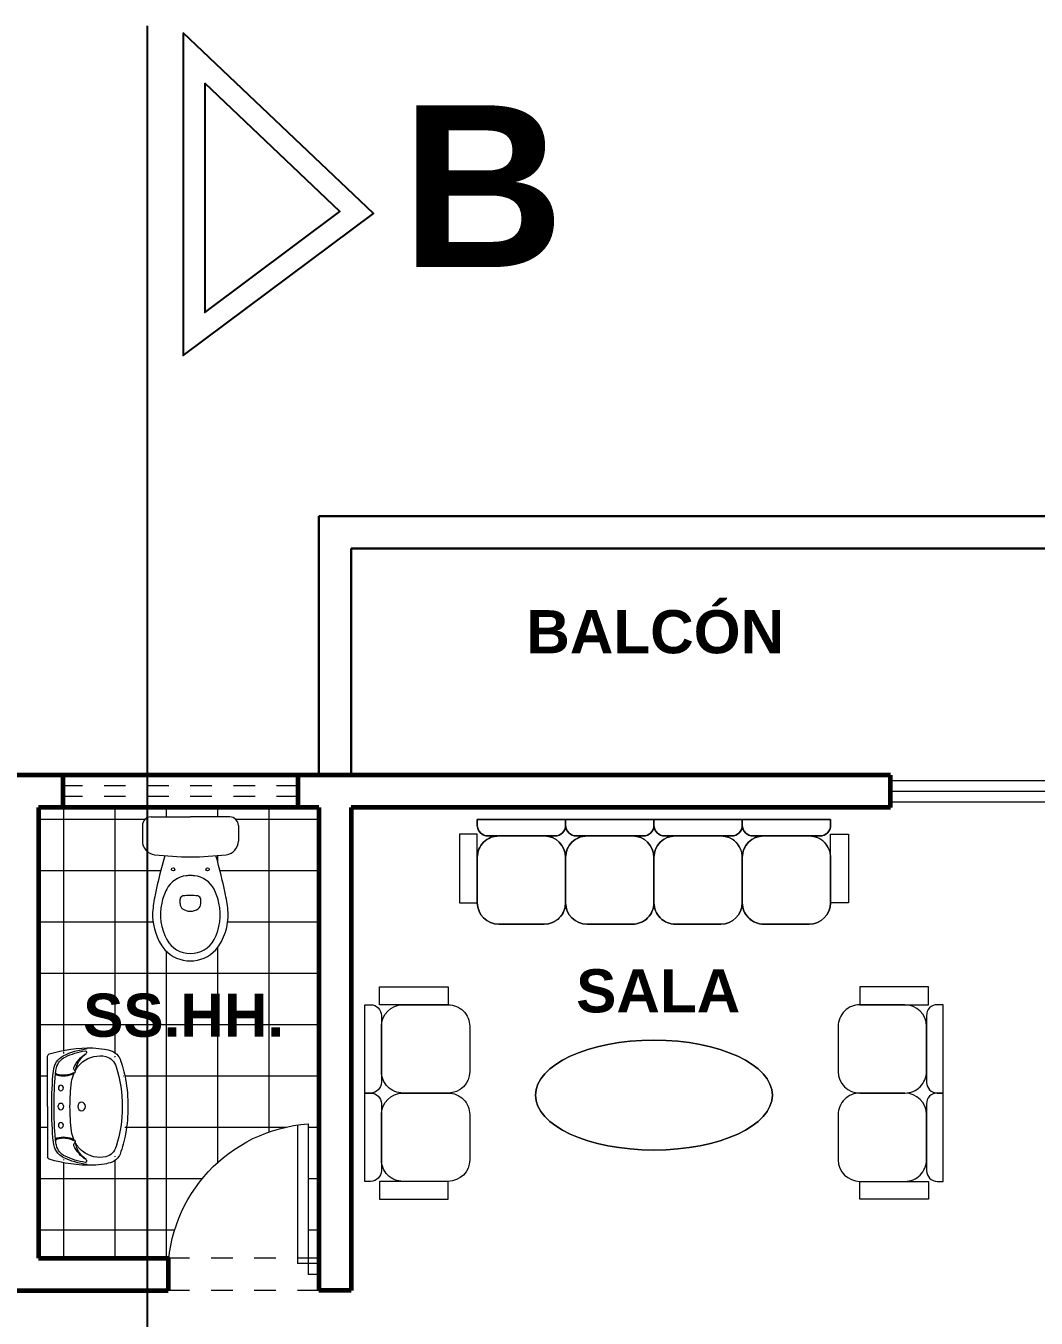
# Model space of a CAD drawing. Header units: millimetres. Extents: x 287 to 445, y 520 to 576.
# Drawn here: x 402.77 to 407.45, y 569.81 to 575.8 of the extents above; entities that cross this region are included whole.
import ezdxf

# ---------------------------------------------------------------- set-up
doc = ezdxf.new("R2010")
doc.units = ezdxf.units.MM
doc.header["$LTSCALE"] = 0.015
doc.linetypes.add('DASHED2', pattern=[9.524999999999999, 6.35, -3.175])
doc.layers.add('01 Corte', color=10, linetype='Continuous')
for name, color, linetype, lineweight in [('Muebles', 11, 'Continuous', 20), ('Muros', 41, 'Continuous', 60), ('Muros Bajos', 20, 'Continuous', 30), ('Proyecciones', 46, 'Continuous', 0), ('Puertas', 31, 'Continuous', 20), ('Texto', 133, 'Continuous', 20), ('Texturas', 38, 'Continuous', 0), ('Ventanas', 130, 'Continuous', 20)]:
    doc.layers.add(name, color=color, linetype=linetype, lineweight=lineweight)

# ---------------------------------------------------------------- blocks, each defined once
blk = doc.blocks.new('Inodoro01')
at = {"layer": 'Muebles'}
for p, q in [((431.0296766100616, 548.5726354579355), (430.958083603166, 548.5726354579355)), ((431.0696766100616, 548.5326354579355), (431.0696766100616, 548.3501354579355)), ((430.6680504809012, 548.3981354579355), (430.6881335075911, 548.3981354579355)), ((431.0696766100616, 548.1676354579355), (431.0696766100616, 548.3501354579355)), ((430.6680504809012, 548.3021354579355), (430.6881335075911, 548.3021354579355)), ((431.0296766100616, 548.1276354579355), (430.958083603166, 548.1276354579355))]:
    blk.add_line(p, q, dxfattribs=at)
for centre in [(430.8266777931099, 548.4301354579355), (430.8266777931099, 548.2701354579356)]:
    blk.add_circle(centre, 0.0075, dxfattribs=at)
for centre, radius, start, end in [((430.958083603166, 548.5086354579355), 0.064, 90, 173.2069464369536), ((431.0296766100616, 548.5326354579355), 0.04000000000000001, 0, 90), ((430.6163243254605, 548.2653454353041), 0.26, 87.69716853446529, 128.7131347632573), ((430.5809550658721, 547.9268873022053), 0.6000000000000001, 77.70933410771961, 85.62059644992213), ((430.2070778283542, 546.0639728551066), 2.5, 74.15387780969307, 78.42561384720001), ((432.2886766100617, 548.3501354579355), 1.404, 173.2069464369536, 180), ((430.5616777931098, 548.3501354579355), 0.16, 132.436229114111, 180), ((430.5616777931098, 548.3501354579355), 0.1255732340509734, 119.1161462660776, 180), ((430.6167592467409, 548.2388284945221), 0.2496895659808375, 77.61660931854317, 117.7302933495098), ((430.6199528246168, 548.2378322299313), 0.25, 62.59732257557366, 78.38048295590923), ((430.681800817352, 548.3571354579356), 0.1156183255887206, 6.241913079062923, 62.59732257557366), ((430.6680504809012, 548.3681354579355), 0.03, 90, 143.1301023541534), ((430.6881335075911, 548.3831354579355), 0.015, 6.649162765073459, 90), ((430.5616777931098, 548.3501354579355), 0.16, 180, 227.563770885889), ((430.5616777931098, 548.3501354579355), 0.1255732340509734, 180, 240.8838537339224), ((430.6920504809011, 548.3501354579355), 0.06, 143.1301023541534, 180), ((430.6920504809011, 548.3501354579355), 0.06, 180, 216.8698976458466), ((430.4050504809011, 548.3501354579355), 0.3, 0, 6.649162765073459), ((430.4050504809011, 548.3501354579355), 0.3, 353.3508372349265, 0), ((430.681800817352, 548.3431354579355), 0.1156183255887206, 297.4026774244264, 353.758086920937), ((430.617800817352, 548.3501354579355), 0.18, 0, 6.241913532714221), ((430.617800817352, 548.3501354579355), 0.18, 353.7580864672858, 0), ((432.2886766100617, 548.3501354579355), 1.404, 180, 186.7930535630465), ((430.6680504809012, 548.3321354579355), 0.03, 216.8698976458466, 270), ((430.6881335075911, 548.3171354579355), 0.015, 270, 353.3508372349265), ((430.6163243254605, 548.4349254805669), 0.26, 231.2868652367427, 272.3028314655347), ((430.6167592467409, 548.4614424213489), 0.2496895659807908, 242.2697066504902, 282.3833906814568), ((430.6199528246168, 548.4624386859398), 0.25, 281.6195170440907, 297.4026774244264), ((430.2070778283542, 550.6362980607644), 2.5, 281.5743861527999, 285.846122190307), ((430.5809550658721, 548.7733836136657), 0.6000000000000001, 274.3794035500779, 282.2906658922804), ((430.958083603166, 548.1916354579355), 0.064, 186.7930535630465, 270), ((431.0296766100616, 548.1676354579355), 0.04000000000000001, 270, 0)]:
    blk.add_arc(centre, radius, start, end, dxfattribs=at)
blk = doc.blocks.new('lavado01')
at = {"layer": 'Muebles'}
for q in [(431.0721796088194, 547.9867013079106), (431.0721796088194, 547.5185442957722)]:
    blk.add_line((431.0721796088194, 547.7526228018414), q, dxfattribs=at)
for centre, major_axis, ratio, start_param, end_param in [((431.1619965297225, 547.7736568821324), (-1.935329009179111e-12, -0.5186689200007089), 0.8888888888878007, 4.317781313803994, 4.509375950557566), ((430.7977640055446, 547.9372032268357), (-1.028326766074369e-14, -0.0778003380000194), 0.8888888888892554, 3.509542294452451, 4.23344232903116), ((430.8157944115444, 547.9130241334352), (1.18393100856527e-14, -0.07347809700000052), 0.8888888888885602, 3.344375952162535, 4.377765919623165), ((430.827581756904, 547.8298462547367), (-1.362638309335558e-12, -0.190178604000031), 0.888888888892082, 3.251716662243415, 3.471058787998489), ((430.8304959135626, 547.8325842603414), (2.052879194238309e-13, -0.1556006759999991), 0.8888888888890596, 2.530502258365054, 3.344375952161415), ((430.8970047470857, 547.3344373956461), (3.455338499549812e-12, -0.6915585599999636), 0.8888888888829717, 3.197278921316174, 3.285243690835791), ((430.8705240863667, 547.1605195620191), (4.795077470011524e-14, -0.8644481999999937), 0.8888888888891544, 2.885318773339692, 3.151656667372425), ((430.846229942264, 547.5918786860257), (1.421180566268439e-12, -0.4322241000000365), 0.8888888888900254, 2.72947690645343, 3.031052888254487), ((430.8970086097986, 548.0044933911721), (3.804071305255539e-13, -0.006915585600029524), 0.8888888888758397, 3.004018439248546, 5.78092342506848), ((430.8262921208195, 547.8598143786414), (5.846203089545766e-13, -0.1581940206000576), 0.8888888888890486, 2.058890743129567, 2.638863193309076), ((430.8305135715962, 547.8883360834214), (-3.722805275412989e-13, -0.1312631761630659), 0.8888888888891409, 1.774316149816704, 2.565809169028688), ((430.8462382254031, 547.5919459927336), (1.437467392291426e-12, -0.4233980838780412), 0.888888888890223, 2.745531479012104, 3.004018439312699), ((430.964751351662, 547.9107902208752), (3.248495902826616e-13, -0.07780033800003155), 0.8888888888894365, 1.848554736548274, 2.745531479010308), ((430.969490105286, 547.9090879260414), (2.728516334199909e-13, -0.08602989385147818), 0.8888888888886088, 1.671495174377502, 2.729476895430841), ((431.0629588280194, 547.9867013079106), (9.917034482504211e-15, -0.01037337840001099), 0.8888888888858698, 1.570796326794047, 2.885318773336333), ((431.2258592888195, 547.7526227996026), (-1.416234479038434e-13, -0.5618913299999929), 0.8888888888889477, 4.377765919623616, 4.712388976400477), ((430.8393134520932, 547.8467443174075), (-4.373805433497835e-13, -0.1383117119999463), 0.8888888888889885, 2.125159618798094, 2.530502258369584), ((430.9540046326697, 547.9148667017575), (-5.159365349541777e-14, -0.01037337839998662), 0.8888888888897061, 3.79694540961921, 5.851260701497514), ((430.9437022104271, 547.9299446889612), (-1.224987545769563e-13, -0.008644482000026876), 0.888888888885525, 0.655352756044663, 2.058890743143319), ((430.9512195114046, 547.908169000888), (8.971499581753551e-14, -0.001343657425931402), 0.8888888888921188, 2.680944493174479, 4.925094616360536), ((430.9984133624196, 548.0231950884414), (-3.095417923119005e-14, -0.1253449889999899), 0.8888888888896691, -0.4321349241305303, 0.2658211148878593), ((431.0266250050249, 547.9125574454383), (8.110770263355521e-14, -0.01037337840000459), 0.888888888887964, 0.1149926608957959, 1.263752163701215), ((431.0262699752673, 547.9080911807193), (-3.829690803326008e-14, -0.0103733784000083), 0.8888888888877501, 0.2658211148949468, 1.699459293393767), ((430.8982460667746, 547.8894573165696), (-4.74065163013388e-12, -0.1556006759971109), 0.8888888889048638, 1.699459293419797, 1.848554736584572), ((429.5930126888195, 547.7526228018414), (8.396471544190315e-13, -1.64245158000607), 0.8888888888856032, 1.570796326794442, 1.671495174379537), ((431.2758051848195, 547.7526228018414), (-1.497238445115168e-12, -0.6483361500026594), 0.8888888888852702, 4.517415736319092, 4.712388980386742), ((430.9984133624196, 548.0231950884414), (1.946532742752334e-14, -0.1296672300000025), 0.8888888888883998, -0.4321349241312158, 0.2658211148878271), ((430.8393134520932, 547.8467443174075), (1.403543233122165e-12, -0.1383117120007527), 0.8888888888840314, 1.718468208439876, 2.006824549150438), ((430.2768872648196, 547.7526228018414), (-9.401398165210449e-13, -0.7780033799998043), 0.8888888888890816, 1.57079632679597, 1.718468208450755), ((429.5930126888195, 547.7526228018414), (-5.103882683836189e-12, -1.630349305186985), 0.8888888888959999, 1.570796326797679, 1.664022970657305), ((431.2758051848195, 547.7526228018414), (1.488248404014411e-12, -0.6483361500026514), 0.8888888888852811, 4.71238898038265, 4.907362224450302), ((431.2258592888195, 547.7526228040801), (1.409591138319331e-13, -0.5618913299999916), 0.8888888888889499, -1.570796322810682, -1.236173266033822), ((430.2768872648196, 547.7526228018414), (9.37359948234696e-13, -0.7780033799998167), 0.8888888888890671, 1.423124445139043, 1.570796326793825), ((429.5930126888195, 547.7526228018414), (5.111104351521646e-12, -1.630349305186981), 0.8888888888960023, 1.477569682932483, 1.570796326792109), ((429.5930126888195, 547.7526228018414), (-8.191082859368508e-13, -1.642451580006065), 0.8888888888856061, 1.470097479210245, 1.57079632679534), ((431.1619965297225, 547.7315887215505), (1.938243138648814e-12, -0.5186689200007097), 0.8888888888877993, -1.367783296967779, -1.176188660214207), ((430.9984133624196, 547.4820505152413), (-1.957970319044795e-14, -0.1296672300000024), 0.8888888888884007, 2.875771538701967, 3.573727577721009), ((430.8393134520932, 547.6585012862753), (-1.404702026590968e-12, -0.1383117120007531), 0.8888888888840291, 1.134768104439363, 1.423124445149925), ((430.9984133624196, 547.4820505152413), (-1.431387512894636e-14, -0.1253449889999912), 0.8888888888892599, 2.875771538702216, 3.573727577720937), ((430.8157944115444, 547.5922214702476), (-1.185730643454001e-14, -0.07347809700000053), 0.8888888888885602, -1.236173266033373, -0.2027832985727425), ((430.8305135715962, 547.6169095202614), (3.724011336097339e-13, -0.1312631761630659), 0.8888888888891409, 0.5757834845611036, 1.367276503773088), ((430.8262921208195, 547.6454312250414), (-5.855584996992442e-13, -0.1581940206000577), 0.8888888888890485, 0.5027294602807233, 1.082701910460231), ((430.8393134520932, 547.6585012862753), (4.372554268951934e-13, -0.1383117119999463), 0.8888888888889889, 0.6110903952202098, 1.0164330347917), ((430.9540046326697, 547.5903789019253), (5.15878891163021e-14, -0.01037337839998662), 0.8888888888897059, 3.573517259271865, 5.62783255115017), ((430.9437022104271, 547.5753009147217), (1.224966373585317e-13, -0.008644482000026875), 0.8888888888855254, 1.082701910446473, 2.486239897545129), ((430.9512195114046, 547.5970766027947), (-4.059962258410462e-14, -0.001343657425942254), 0.8888888888829487, 4.499683344378095, 6.743833467554889), ((430.964751351662, 547.5944553828076), (-1.137790376675197e-13, -0.07780033800001293), 0.8888888888895042, 0.396061174576501, 1.293037917039039), ((430.969490105286, 547.5961576776414), (-2.729605681375393e-13, -0.08602989385147818), 0.8888888888886088, 0.4121157581589534, 1.470097479212292), ((431.0266250050249, 547.5926881582445), (-8.111024329441022e-14, -0.01037337840000459), 0.888888888887964, 1.877840489888579, 3.026599992693996), ((431.0262699752673, 547.5971544229635), (1.097161111019783e-13, -0.01037337840001306), 0.8888888888871486, 1.442133360189966, 2.875771538687042), ((430.8982460667746, 547.6157882871132), (4.738913873356392e-12, -0.1556006759971121), 0.8888888889048573, 1.293037917005233, 1.442133360170007), ((430.7977640055446, 547.5680423768472), (2.848024579374217e-14, -0.07780033800000621), 0.8888888888893771, -1.091849675441692, -0.3679496408629335), ((430.827581756904, 547.6753993489461), (1.362902571803222e-12, -0.190178604000031), 0.8888888888920827, -0.3294661344086975, -0.1101240086536237), ((430.8304959135626, 547.6726613433414), (-2.05157692865877e-13, -0.1556006759999849), 0.8888888888891043, -0.2027832985716325, 0.6110903952247666), ((430.8705240863667, 548.3447260416638), (1.739982001742295e-13, -0.8644481999999943), 0.8888888888886812, -0.01006401378292754, 0.2562738802498741), ((430.846229942264, 547.9133669176572), (-1.422023745348486e-12, -0.4322241000000366), 0.8888888888900255, 0.1105397653353075, 0.4121157471363648), ((430.8970086097986, 547.5007522125107), (-1.18085288576413e-13, -0.006915585600006255), 0.8888888888811589, 3.643854535656787, 6.420759521477795), ((430.8462382254031, 547.9132996109493), (-2.098509567557599e-12, -0.4233980838780557), 0.8888888888909874, 0.1375742142787253, 0.3960611745790701), ((431.0629588280194, 547.5185442957722), (-9.913972636562706e-15, -0.01037337840001099), 0.8888888888858701, 0.2562738802534585, 1.570796326795746), ((430.8970047470857, 548.1708082080368), (-1.049915392933685e-12, -0.691558559999984), 0.8888888888876251, -0.1436510372491504, -0.0556862677300014)]:
    blk.add_ellipse(centre, major_axis=major_axis, ratio=ratio, start_param=start_param, end_param=end_param, dxfattribs=at)
for centre, major_axis, ratio in [((431.0107077368195, 547.8390676218414), (4.694958274969154e-13, -0.01296672300000523), 0.8888888888864535), ((430.9146579368196, 547.7526228018414), (4.21166265790572e-14, -0.01988230860000328), 0.8888888888866652), ((431.0107077368195, 547.7526228018414), (-3.047682819723468e-13, -0.01512784349999663), 0.8888888888888888), ((431.0107077368195, 547.6661779818414), (4.694958274969154e-13, -0.01296672300000523), 0.8888888888864535)]:
    blk.add_ellipse(centre, major_axis=major_axis, ratio=ratio, dxfattribs=at)
blk = doc.blocks.new('sala')
at = {"layer": 'Muebles'}
for p, q in [((416.5438098545616, 543.2068339099559), (416.5438098545616, 543.2899217929343)), ((416.5438098545616, 543.2899217929343), (416.8621081307446, 543.2899217929343)), ((416.8621081307446, 543.2899217929343), (416.8621081307446, 543.2068339099559)), ((416.4759284626094, 543.2068339099588), (416.4759284626094, 542.7973130304459)), ((416.5025872512182, 543.2068339099588), (416.4759284626094, 543.2068339099588)), ((416.8621081307446, 543.2068339099559), (416.5438098545616, 543.2068339099559)), ((416.8621081307311, 543.206833909959), (416.6525872512181, 543.206833909959)), ((416.5525872512181, 542.847313030446), (416.5525872512181, 543.1568339099589)), ((416.5525872512181, 543.1068339099589), (416.5525872512181, 542.8973130304458)), ((416.9621081307311, 542.8973130304461), (416.9621081307313, 543.1068339099589)), ((416.4759284626099, 542.7973130304457), (416.4759284626099, 542.3877921509328)), ((416.5025872512186, 542.7973130304457), (416.4759284626099, 542.7973130304457)), ((416.4759284626094, 542.7973130304459), (416.5025872512182, 542.797313030446)), ((416.8621081307316, 542.7973130304458), (416.6525872512185, 542.7973130304458)), ((416.6525872512183, 542.7973130304458), (416.8621081307311, 542.797313030446)), ((416.5525872512186, 542.4377921509329), (416.5525872512186, 542.7473130304458)), ((416.5525872512186, 542.6973130304458), (416.5525872512186, 542.4877921509327)), ((416.9621081307315, 542.4877921509329), (416.9621081307317, 542.6973130304458)), ((416.4759284626099, 542.3877921509328), (416.5025872512186, 542.3877921509329)), ((416.8621081307446, 542.3877921509295), (416.5438098545616, 542.3877921509295)), ((416.5438098545616, 542.3877921509295), (416.5438098545616, 542.3047042679511)), ((416.6525872512187, 542.3877921509327), (416.8621081307316, 542.3877921509329)), ((416.8621081307446, 542.3047042679511), (416.8621081307446, 542.3877921509295)), ((416.5438098545616, 542.3047042679511), (416.8621081307446, 542.3047042679511)), ((417.0972422420924, 542.0142976621065), (417.3067631216055, 542.0142976621066)), ((417.5067631216058, 542.014297662106), (417.7162840011184, 542.0142976621061)), ((417.9162840011192, 542.0142976621058), (418.1258048806318, 542.014297662106)), ((418.3258048806321, 542.0142976621053), (418.5353257601452, 542.0142976621054)), ((416.9141543591141, 541.5959993859232), (416.9141543591141, 541.9142976621063)), ((416.9141543591141, 541.9142976621063), (416.9972422420925, 541.9142976621063)), ((416.9972422420923, 541.7047767825936), (416.9972422420925, 541.9142976621065)), ((416.9972422420925, 541.9142976621063), (416.9972422420925, 541.5959993859232)), ((417.4067631216054, 541.7047767825931), (417.4067631216056, 541.914297662106)), ((417.4067631216054, 541.9142976621066), (417.4067631216054, 541.7047767825935)), ((417.8162840011188, 541.704776782593), (417.816284001119, 541.9142976621058)), ((417.8162840011186, 541.914297662106), (417.8162840011186, 541.704776782593)), ((418.2258048806319, 541.7047767825924), (418.2258048806322, 541.9142976621054)), ((418.2258048806319, 541.9142976621059), (418.2258048806319, 541.7047767825928)), ((418.6353257601451, 541.9142976621054), (418.6353257601451, 541.7047767825923)), ((418.6353257601446, 541.9142976621063), (418.6353257601446, 541.5959993859232)), ((418.718413643123, 541.9142976621063), (418.6353257601446, 541.9142976621063)), ((418.718413643123, 541.5959993859232), (418.718413643123, 541.9142976621063)), ((416.9972422420925, 541.5959993859232), (416.9141543591141, 541.5959993859232)), ((416.9972422420925, 541.5281179939847), (416.9972422420925, 541.5547767825935)), ((417.0472422420925, 541.6047767825936), (417.3567631216052, 541.6047767825936)), ((417.3067631216055, 541.6047767825936), (417.0972422420924, 541.6047767825936)), ((417.4067631216054, 541.5281179939841), (417.4067631216056, 541.5547767825931)), ((417.4067631216054, 541.5547767825936), (417.4067631216054, 541.5281179939847)), ((417.4567631216056, 541.604776782593), (417.7662840011186, 541.604776782593)), ((417.7162840011184, 541.604776782593), (417.5067631216053, 541.604776782593)), ((417.8162840011188, 541.528117993984), (417.816284001119, 541.5547767825929)), ((417.8162840011183, 541.5547767825931), (417.8162840011183, 541.5281179939841)), ((417.866284001119, 541.6047767825929), (418.175804880632, 541.6047767825929)), ((418.1258048806318, 541.6047767825929), (417.9162840011187, 541.6047767825929)), ((418.2258048806322, 541.5281179939834), (418.2258048806322, 541.5547767825924)), ((418.2258048806317, 541.554776782593), (418.2258048806317, 541.528117993984)), ((418.2758048806321, 541.6047767825924), (418.5853257601449, 541.6047767825924)), ((418.5353257601452, 541.6047767825924), (418.3258048806321, 541.6047767825924)), ((418.6353257601446, 541.5959993859232), (418.718413643123, 541.5959993859232)), ((418.6353257601451, 541.5547767825924), (418.6353257601451, 541.5281179939834)), ((417.4067631216054, 541.5281179939847), (416.9972422420925, 541.5281179939847)), ((417.8162840011183, 541.5281179939841), (417.4067631216054, 541.5281179939841)), ((418.2258048806317, 541.528117993984), (417.8162840011188, 541.528117993984)), ((418.6353257601451, 541.5281179939834), (418.2258048806322, 541.5281179939834))]:
    blk.add_line(p, q, dxfattribs=at)
for centre, radius, start, end in [((416.5025872512182, 543.1568339099589), 0.04999999999995453, 0, 90), ((416.6525872512181, 543.106833909959), 0.09999999999990905, 90.00000000003257, 180.0000000000651), ((416.8621081307312, 543.1068339099588), 0.1000000000000796, 6.513775987632098e-11, 90.00000000003257), ((416.6525872512182, 542.897313030446), 0.1000000000000796, 180.0000000000651, 270.0000000000326), ((416.8621081307311, 542.897313030446), 0.09999999999990905, 270.0000000000326, 6.513775987639504e-11), ((416.5025872512182, 542.847313030446), 0.04999999999995453, 270, 0), ((416.5025872512186, 542.7473130304458), 0.04999999999995453, 0, 90), ((416.6525872512186, 542.6973130304459), 0.09999999999990905, 90.00000000003257, 180.0000000000651), ((416.8621081307317, 542.6973130304457), 0.1000000000000796, 6.513775987632098e-11, 90.00000000003257), ((416.6525872512187, 542.4877921509328), 0.1000000000000796, 180.0000000000651, 270.0000000000326), ((416.8621081307315, 542.4877921509328), 0.09999999999990905, 270.0000000000326, 6.513775987639504e-11), ((416.5025872512186, 542.4377921509329), 0.04999999999995453, 270, 0), ((417.0972422420925, 541.9142976621065), 0.0999999999999659, 90.00000000003257, 180), ((417.3067631216055, 541.9142976621067), 0.09999999999990905, 359.9999999999349, 89.99999999996743), ((417.5067631216057, 541.9142976621059), 0.1000000000000227, 89.99999999993486, 179.9999999999349), ((417.7162840011185, 541.914297662106), 0.1000000000000227, 0, 90.00000000003257), ((417.9162840011191, 541.9142976621058), 0.1000000000000796, 89.99999999996743, 180), ((418.1258048806318, 541.9142976621058), 0.1000000000001364, 6.513775987632098e-11, 90.00000000003257), ((418.3258048806321, 541.9142976621054), 0.09999999999990905, 90, 180), ((418.5353257601451, 541.9142976621054), 0.1000000000000227, 0, 89.99999999996743), ((417.0972422420924, 541.7047767825936), 0.1000000000000227, 180, 270.0000000000326), ((417.3067631216055, 541.7047767825935), 0.09999999999990905, 270, 0), ((417.5067631216054, 541.704776782593), 0.09999999999990905, 179.9999999999349, 269.9999999999674), ((417.7162840011185, 541.7047767825931), 0.1000000000000227, 269.9999999999349, 359.9999999999349), ((417.9162840011188, 541.704776782593), 0.1000000000000227, 180, 269.9999999999674), ((418.1258048806319, 541.704776782593), 0.1000000000000227, 269.9999999999349, 359.9999999999349), ((418.325804880632, 541.7047767825925), 0.1000000000001364, 180.0000000000651, 270.0000000000326), ((418.5353257601452, 541.7047767825923), 0.09999999999990905, 270, 0), ((417.0472422420925, 541.5547767825935), 0.05000000000001137, 90.00000000006513, 180), ((417.3567631216054, 541.5547767825935), 0.05000000000006821, 1.302755197525679e-10, 90.00000000013027), ((417.4567631216056, 541.5547767825931), 0.04999999999995453, 90, 180), ((417.7662840011185, 541.5547767825932), 0.04999999999984084, 359.9999999998697, 89.99999999986973), ((417.866284001119, 541.5547767825929), 0.05000000000001137, 90.00000000006513, 180), ((418.1758048806319, 541.5547767825931), 0.04999999999984084, 359.9999999998697, 89.99999999986973), ((418.2758048806321, 541.5547767825924), 0.04999999999995453, 90, 180), ((418.585325760145, 541.5547767825923), 0.05000000000006821, 1.302755197525679e-10, 90.00000000013027)]:
    blk.add_arc(centre, radius, start, end, dxfattribs=at)
blk.add_ellipse((417.816284001119, 542.8070002649941), major_axis=(-0.5490850127139595, 3.362064976790777e-17), ratio=0.4642858440897834, dxfattribs=at)
blk = doc.blocks.new('P02')
at = {"layer": 'Proyecciones', "linetype": 'DASHED2'}
for p, q in [((454.1652122476174, 543.0905757382639), (454.8652122476174, 543.0905757382639)), ((454.1652122476174, 542.9405757382638), (454.8652122476174, 542.9405757382638))]:
    blk.add_line(p, q, dxfattribs=at)
at = {"layer": 'Puertas'}
for p, q in [((454.2152122476174, 543.7137877404523), (454.2152122476174, 543.0155757382638)), ((454.2652122476174, 543.7083960612914), (454.2652122476175, 543.0655757382638)), ((454.1652122476174, 543.0655757382638), (454.2652122476175, 543.0655757382638)), ((454.1652122476174, 543.0155757382638), (454.2152122476174, 543.0155757382638))]:
    blk.add_line(p, q, dxfattribs=at)
blk.add_arc((454.1652122476174, 543.0155757382638), 0.7, 0, 85.9039562418516, dxfattribs=at)

msp = doc.modelspace()

# ---------------------------------------------------------------- hatches: boundary and pattern name
at = {"layer": 'Texturas'}
h = msp.add_hatch(dxfattribs=at)
h.set_pattern_fill('NET,_O', color=256, scale=0.075)
h.set_pattern_definition([(0, (-4.963200095863556, 37.29302875151939), (0, 0.238125), []), (90, (-4.963200095863556, 37.29302875151939), (-0.238125, 1.458046940019768e-17), [])])
h.paths.add_polyline_path([(404.1279768434875, 572.1759847370824), (402.8279768434875, 572.1759847370827), (402.8279768434876, 570.0846525521988), (403.4279768434877, 570.0846525521988), (403.432006298134, 570.0846525521988, -0.3627517608541693), (404.0779768434878, 570.7078645543875), (404.0779768434878, 570.0846525521988), (404.1279768434875, 570.0846525521988)])
h.paths.add_polyline_path([(403.6946145025074, 571.7704798771044, -0.03453311147353876), (403.7066145025065, 571.6885735139365, -0.1809014022060877), (403.6496991095597, 571.5155168065701, -0.2105679586785927), (403.5316144983701, 571.463479877109, -0.2105679586796619), (403.41352988718, 571.5155168065705, -0.1809014022039139), (403.3566144942335, 571.6885735139349, -0.0345331114749808), (403.3686144942331, 571.7704798771063, -0.01864112341839024), (403.412780849872, 571.9515167346121, -0.00845530552276854), (403.3655443491162, 571.9563349763878, -0.3798990490139916), (403.3091144983701, 572.0198856871652), (403.3091144983701, 572.0914786940609, -0.4142135623726788), (403.3491144983701, 572.1314786940609), (403.5316144983701, 572.1314786940609), (403.7141144983701, 572.1314786940609, -0.4142135623726788), (403.75411449837, 572.0914786940609), (403.75411449837, 572.0198856871652, -0.3798990490141599), (403.6976846476238, 571.956334976388, -0.00845530552272832), (403.6504481468681, 571.9515167346121, -0.01864112341858623)], flags=16)
h.paths.add_polyline_path([(403.512043714483, 571.8585358061453, 0.2509758103148036), (403.4219692566017, 571.7968152265614, 0.06897610682822476), (403.3990410518109, 571.7321078057996, 0.1768384881370636), (403.4219093089175, 571.5623782526038, 0.2720869152026307), (403.5316144983701, 571.4979066430581, 0.2720869152026095), (403.6413196878227, 571.5623782526038, 0.1768384881374101), (403.6641879449292, 571.7321078057996, 0.06897610682789869), (403.6412597401383, 571.7968152265612, 0.2509758103148942), (403.5511852822572, 571.8585358061453, 0.02724222186201801), (403.5316144983701, 571.8596029013511, 0.02724222186201796)], flags=0)
h.paths.add_polyline_path([(403.60411449837, 571.8884798771091, -1), (403.61911449837, 571.8884798771091, -1)], flags=0)
h.paths.add_polyline_path([(403.5796144983701, 571.7499355915904), (403.5796144983701, 571.7298525649005, -0.2360679775012801), (403.5676144983702, 571.7058525649002, -0.1622776601672545), (403.5316144983705, 571.6938525649005, -0.1622776601706577), (403.4956144983699, 571.7058525649002, -0.2360679774982796), (403.4836144983701, 571.7298525649), (403.4836144983701, 571.7499355915904, -0.3806176747874521), (403.4968776562648, 571.7648346982583, -0.02902058856753751), (403.5316144983701, 571.7668525649003, -0.02902058856753757), (403.5663513404754, 571.7648346982583, -0.3806176747874521)], flags=0)
h.paths.add_polyline_path([(403.44411449837, 571.8884798771091, -1), (403.45911449837, 571.8884798771091, -1)], flags=0)
edge = h.paths.add_edge_path(flags=16)
edge.add_ellipse((403.1441691533964, 570.9725271622215), major_axis=(-1.392514529610642e-12, 0.07780033800012037), ratio=0.8888888888900118, start_angle=297.4416217335729, end_angle=338.91803850411765, ccw=False)
edge.add_ellipse((402.7799366292185, 570.8089808175182), major_axis=(-1.026207708691983e-11, 0.5186689200040406), ratio=0.8888888888825475, start_angle=281.6317897943659, end_angle=292.60935385761536, ccw=False)
edge.add_ellipse((402.6661279741215, 570.7879467372272), major_axis=(-6.45163701816102e-13, 0.6483361500012055), ratio=0.8888888888872636, start_angle=269.9999999999493, end_angle=281.1711440030175, ccw=False)
edge.add_ellipse((402.6661279741215, 570.7879467372272), major_axis=(6.479955752594178e-13, 0.6483361500012067), ratio=0.8888888888872617, start_angle=258.8288559969827, end_angle=270.00000000005093, ccw=False)
edge.add_ellipse((402.7799366292185, 570.7669126569363), major_axis=(1.026153402226809e-11, 0.518668920004041), ratio=0.8888888888825467, start_angle=247.39064614238458, end_angle=258.3682102056341, ccw=False)
edge.add_ellipse((403.1441691533964, 570.603366312233), major_axis=(5.502984173730959e-13, 0.07780033800006682), ratio=0.888888888888849, start_angle=201.0819614952288, end_angle=242.5583782659496, ccw=False)
edge.add_ellipse((403.114351402037, 570.7107232843321), major_axis=(2.735968192175051e-12, 0.1901786040001023), ratio=0.8888888888891275, start_angle=186.3096409193989, end_angle=198.8770189946315, ccw=False)
edge.add_ellipse((403.0449284118553, 571.2061321434226), major_axis=(5.686088952137817e-11, 0.6915585600006434), ratio=0.8888888889704067, start_angle=183.1905881228618, end_angle=188.2305981616708, ccw=False)
edge.add_ellipse((403.0714090725743, 571.3800499770496), major_axis=(2.989365715763107e-12, 0.8644481999999588), ratio=0.8888888888875236, start_angle=165.3165882624309, end_angle=180.5766255149339, ccw=False)
edge.add_ellipse((402.8789743309216, 570.553868231158), major_axis=(-5.716499296336301e-13, 0.01037337840008982), ratio=0.8888888888791151, start_angle=89.99999999719353, end_angle=165.3165882585453, ccw=False)
edge.add_line((402.8697535501217, 570.5538682311578), (402.8697535501216, 570.7879467372273))
edge.add_line((402.8697535501216, 570.7879467372272), (402.8697535501217, 571.0220252432965))
edge.add_ellipse((402.8789743309216, 571.0220252432964), major_axis=(5.716611346693317e-13, 0.01037337840008982), ratio=0.8888888888791153, start_angle=14.68341174145479, end_angle=90.0000000028067, ccw=False)
edge.add_ellipse((403.0714090725743, 570.1958434974049), major_axis=(-4.268131189798806e-12, 0.8644481999999621), ratio=0.8888888888847859, start_angle=359.423374484969, end_angle=374.6834117375243, ccw=False)
edge.add_ellipse((403.0449284118553, 570.3697613310319), major_axis=(-1.055850840910406e-11, 0.69155856000009), ratio=0.8888888889009194, start_angle=351.7694018419904, end_angle=356.80941188120164, ccw=False)
edge.add_ellipse((403.114351402037, 570.8651701901226), major_axis=(-2.737296332075083e-12, 0.1901786040001023), ratio=0.8888888888891323, start_angle=341.1229810053682, end_angle=353.69035908060073, ccw=False)
edge = h.paths.add_edge_path(flags=0)
edge.add_ellipse((403.1261387473966, 570.9483480688211), major_axis=(6.556692223258637e-13, 0.07347809699998616), ratio=0.8888888888880522, start_angle=289.17248910982346, end_angle=348.38137283659637, ccw=False)
edge.add_ellipse((402.7160738701215, 570.7879467349885), major_axis=(-8.295760200082171e-14, 0.5618913299999094), ratio=0.8888888888890798, start_angle=270.0000002282854, end_angle=289.172489109366, ccw=False)
edge.add_ellipse((402.7160738701215, 570.787946739466), major_axis=(8.216752960081439e-14, 0.5618913299999092), ratio=0.8888888888890802, start_angle=250.82751089063402, end_angle=269.99999977171456, ccw=False)
edge.add_ellipse((403.1261387473966, 570.6275454056336), major_axis=(-6.557230782697878e-13, 0.07347809699998616), ratio=0.8888888888880522, start_angle=191.6186271634036, end_angle=250.8275108901766, ccw=False)
edge.add_ellipse((403.1114372453785, 570.7079852787272), major_axis=(-8.017068219156495e-13, 0.1556006760000074), ratio=0.8888888888898623, start_angle=144.9870994524324, end_angle=191.6186271636369, ccw=False)
edge.add_ellipse((403.1026197068479, 570.6938252216612), major_axis=(5.924002674695362e-12, 0.1383117119993195), ratio=0.8888888888893399, start_angle=121.7626769509358, end_angle=144.9870994552915, ccw=False)
edge.add_ellipse((403.1114195873449, 570.6522334556473), major_axis=(1.159055634387516e-12, 0.1312631761628918), ratio=0.8888888888900903, start_angle=103.7573690611443, end_angle=147.0100364216895)
edge.add_ellipse((403.0449245491424, 570.5360761478967), major_axis=(-6.502735197533385e-13, 0.006915585600038771), ratio=0.8888888888718075, start_angle=172.1175781458778, end_angle=331.16648699874776, ccw=False)
edge.add_ellipse((403.0956949335379, 570.948623546335), major_axis=(5.455229358052073e-12, 0.4233980838777809), ratio=0.8888888888851676, start_angle=157.3073662686028, end_angle=172.1175781530935, ccw=False)
edge.add_ellipse((402.977181807279, 570.6297793181934), major_axis=(2.510784658041927e-12, 0.07780033799968915), ratio=0.8888888888913893, start_angle=105.91438460504031, end_angle=157.307366269898, ccw=False)
edge.add_ellipse((403.0436870921664, 570.651112222499), major_axis=(1.256933670109959e-11, 0.1556006759924977), ratio=0.8888888889302287, start_angle=97.37184496998992, end_angle=105.9143846082332, ccw=False)
edge.add_ellipse((404.3489204701215, 570.7879467372272), major_axis=(5.163228733708414e-12, 1.630349305186995), ratio=0.8888888888959944, start_angle=90.00000000016132, end_angle=95.34149323148762, ccw=False)
edge.add_ellipse((404.3489204701215, 570.7879467372272), major_axis=(-5.162827629765244e-12, 1.630349305186991), ratio=0.8888888888959969, start_angle=444.65850676851244, end_angle=449.99999999983874, ccw=False)
edge.add_ellipse((403.0436870921664, 570.9247812519554), major_axis=(-9.986732653238234e-12, 0.155600675993739), ratio=0.8888888889235543, start_angle=434.08561539274245, end_angle=442.6281550308724, ccw=False)
edge.add_ellipse((402.977181807279, 570.946114156261), major_axis=(1.353568467260341e-12, 0.07780033800015504), ratio=0.8888888888886057, start_angle=382.69263373323525, end_angle=434.0856153975872, ccw=False)
edge.add_ellipse((403.0956949335379, 570.6272699281194), major_axis=(1.270455997156117e-12, 0.4233980838780751), ratio=0.8888888888889923, start_angle=367.8824218478908, end_angle=382.69263373230143, ccw=False)
edge.add_ellipse((403.0449245491424, 571.039817326558), major_axis=(5.850373012067026e-13, 0.006915585600037067), ratio=0.8888888888691473, start_angle=208.8335158724958, end_angle=367.8824218535399, ccw=False)
edge.add_ellipse((403.1114195873449, 570.9236600188074), major_axis=(-1.159284767203119e-12, 0.1312631761628918), ratio=0.8888888888900905, start_angle=392.9899635783104, end_angle=436.242630938926)
edge.add_ellipse((403.1026197068479, 570.8820682527933), major_axis=(-5.925873114614048e-12, 0.1383117119993194), ratio=0.8888888888893395, start_angle=395.0129005447077, end_angle=418.23732304906343, ccw=False)
edge.add_ellipse((403.1114372453785, 570.8679081957273), major_axis=(8.015102970232549e-13, 0.1556006760000074), ratio=0.8888888888898621, start_angle=348.381372836363, end_angle=395.01290054756754, ccw=False)
edge = h.paths.add_edge_path(flags=0)
edge.add_ellipse((402.9435197965215, 571.0585190238273), major_axis=(5.350639786359003e-13, 0.129667229999981), ratio=0.8888888888915507, start_angle=204.4167708449634, end_angle=204.7595073330917)
edge.add_ellipse((402.9907136475364, 570.943492936274), major_axis=(5.437633581565855e-13, 0.001343657425880814), ratio=0.8888888889486948, start_angle=257.8128647948223, end_angle=386.3931954533051)
edge.add_ellipse((402.9879285262713, 570.9501906371434), major_axis=(-3.545283890735713e-13, 0.01037337839995459), ratio=0.8888888888920727, start_angle=204.7474569715638, end_angle=322.4510529853466, ccw=False)
edge = h.paths.add_edge_path(flags=0)
edge.add_ellipse((402.9153081539161, 570.9478813808241), major_axis=(1.518231766624058e-12, 0.01037337839993845), ratio=0.8888888888829569, start_angle=107.5923346761544, end_angle=173.4114058645423, ccw=False)
edge.add_ellipse((402.9156631836738, 570.9434151161051), major_axis=(1.389797763210127e-13, 0.01037337840002585), ratio=0.8888888888868447, start_angle=82.62815503505577, end_angle=164.7695720121695)
edge = h.paths.add_edge_path(flags=0)
edge.add_ellipse((402.9879285262713, 570.6257028373111), major_axis=(3.545380602222457e-13, 0.01037337839995459), ratio=0.8888888888920728, start_angle=217.5489470146534, end_angle=335.2525430284362)
edge.add_ellipse((402.9435197965215, 570.5173744506271), major_axis=(-5.350144081335086e-13, 0.129667229999981), ratio=0.8888888888915502, start_angle=335.2404926669084, end_angle=335.5832291550367)
edge.add_ellipse((402.9907136475364, 570.6324005381805), major_axis=(-1.796193126690739e-13, 0.001343657425976926), ratio=0.8888888888532451, start_angle=153.6068045631442, end_angle=282.1871352131354)
edge.add_ellipse((402.9435197965215, 570.5173744506271), major_axis=(-5.82675589373845e-13, 0.1253449889999615), ratio=0.8888888888930483, start_angle=335.2404926668934, end_angle=375.2304279881652)
edge.add_ellipse((402.9153081539161, 570.6280120936303), major_axis=(-1.518219644058292e-12, 0.01037337839993845), ratio=0.8888888888829568, start_angle=366.5885941354577, end_angle=432.4076653238457)
edge.add_ellipse((402.9156631836738, 570.6324783583493), major_axis=(3.429675991214786e-13, 0.01037337840005796), ratio=0.888888888882785, start_angle=15.230427990848227, end_angle=97.37184496728747, ccw=False)
edge.add_ellipse((402.9435197965215, 570.5173744506271), major_axis=(-5.350144081335086e-13, 0.129667229999981), ratio=0.8888888888915502, start_angle=335.58322915503675, end_angle=375.2304279882257, ccw=False)
edge.add_ellipse((403.1026197068479, 570.6938252216612), major_axis=(-2.342979180738182e-12, 0.138311712001215), ratio=0.8888888888812206, start_angle=98.46097557064428, end_angle=114.96689948549721, ccw=False)
edge = h.paths.add_edge_path(flags=0)
edge.add_ellipse((403.0272752221214, 570.7879467372272), major_axis=(4.655423003411899e-13, 0.0198823086000175), ratio=0.8888888888860299, start_angle=0, end_angle=360, ccw=False)
edge = h.paths.add_edge_path(flags=0)
edge.add_ellipse((402.9312254221215, 570.8743915572272), major_axis=(1.204726735666494e-12, 0.01296672299997681), ratio=0.8888888888884018, start_angle=0, end_angle=360, ccw=False)
edge = h.paths.add_edge_path(flags=0)
edge.add_ellipse((402.9312254221215, 570.7879467372272), major_axis=(-4.359701224052358e-13, 0.015127843499954), ratio=0.8888888888913938, start_angle=0, end_angle=360, ccw=False)
edge = h.paths.add_edge_path(flags=0)
edge.add_ellipse((402.9312254221215, 570.7015019172272), major_axis=(1.204726735666494e-12, 0.01296672299997681), ratio=0.8888888888884018, start_angle=0, end_angle=360, ccw=False)
h.paths.add_polyline_path([(403.0244011373862, 571.3369697695518), (403.9765839477546, 571.3369697695518), (403.9765839477546, 571.0800120615029), (403.0244011373862, 571.0800120615029)], flags=24)

# ---------------------------------------------------------------- linework, layer by layer
at = {"layer": '01 Corte'}
msp.add_line((403.3335086921462, 562.5130022133137), (403.3335086921462, 575.8007350826297), dxfattribs=at)
msp.add_lwpolyline([(403.4982729714532, 575.7682975376565), (403.4982729714532, 574.2711863498059), (404.3801743329628, 574.92991549985), (403.4982729714532, 575.7682975376565)], dxfattribs=at)
msp.add_lwpolyline([(403.5982729714532, 575.5352561382326), (403.5982729714532, 574.4706973065211), (404.225371272977, 574.9391033541656)], close=True, dxfattribs=at)
at = {"layer": 'Muros'}
for p, q in [((402.8279768434875, 572.3259847370825), (402.6779768434876, 572.3259847370825)), ((404.2779768434875, 572.3259847370825), (402.8279768434875, 572.3259847370825)), ((402.9423367238629, 572.1759847370827), (402.9423367238629, 572.3259847370825)), ((404.0314199231568, 572.1759847370827), (404.0314199231568, 572.3259847370825)), ((406.7782562910861, 572.3259847370825), (404.2779768434875, 572.3259847370825)), ((406.7782562910861, 572.1759847370824), (406.7782562910861, 572.3259847370825)), ((402.8279768434875, 572.1759847370827), (402.8279768434876, 570.0846525521988)), ((404.1279768434874, 572.1759847370824), (402.8279768434875, 572.1759847370827)), ((404.1279768434875, 572.1759847370824), (404.1279768434875, 569.9346525521987)), ((406.7782562910861, 572.1759847370824), (404.2779768434875, 572.1759847370827)), ((404.2779768434875, 572.1759847370827), (404.2779768434875, 569.9346525521987)), ((402.8279768434876, 570.0846525521988), (403.4279768434877, 570.0846525521988)), ((403.4279768434877, 570.0846525521988), (403.4279768434877, 569.9346525521989)), ((402.6779768434876, 569.9346525521989), (403.4279768434877, 569.9346525521989)), ((404.2779768434875, 569.9346525521989), (404.1279768434877, 569.9346525521987))]:
    msp.add_line(p, q, dxfattribs=at)
at = {"layer": 'Muros Bajos'}
for p, q in [((404.2779768434875, 573.5259847370826), (404.1279768434875, 573.5259847370826)), ((404.1279768434875, 573.5259847370826), (404.1279768434876, 572.3259847370825)), ((408.7782562910861, 573.5259847370824), (404.2779768434875, 573.5259847370826)), ((408.7782562910861, 573.3759847370827), (404.2779768434875, 573.3759847370827)), ((404.2779768434875, 573.3759847370827), (404.2779768434875, 572.3259847370825))]:
    msp.add_line(p, q, dxfattribs=at)
at = {"layer": 'Ventanas', "linetype": 'DASHED2'}
for p, q in [((404.0314199231568, 572.2759847370828), (402.9423367238628, 572.2759847370826)), ((404.0314199231568, 572.2259847370829), (402.9423367238628, 572.2259847370826))]:
    msp.add_line(p, q, dxfattribs=at)
at = {"layer": 'Ventanas'}
for p, q in [((406.7782562910861, 572.3009847370824), (408.7782562910861, 572.3009847370824)), ((406.7782562910861, 572.2509847370825), (408.7782562910861, 572.2509847370825)), ((406.7782562910861, 572.2009847370825), (408.7782562910861, 572.2009847370825))]:
    msp.add_line(p, q, dxfattribs=at)

# ---------------------------------------------------------------- block references
at = {"layer": 'Muebles'}
for name, p, rotation in [('Inodoro01', (951.8817499563054, 141.0618020839992), 90), ('sala', (823.4974508516648, 1113.648175048858), 180)]:
    msp.add_blockref(name, p, dxfattribs=dict(at, rotation=rotation))
at = {"layer": 'Muebles', "xscale": -1, "rotation": 180}
msp.add_blockref('sala', (-12.13511715057183, 1113.648175048858), dxfattribs=at)
at = {"layer": 'Muebles', "xscale": -1}
msp.add_blockref('lavado01', (833.9419331589411, 23.03532393538592), dxfattribs=at)
at = {"layer": 'Puertas', "xscale": -1}
msp.add_blockref('P02', (858.2931890911052, 26.99407681393507), dxfattribs=at)

# ---------------------------------------------------------------- texts
at = {"layer": 'Texto', "width": 1.072697696651005}
for s, insert, char_height, attachment_point in [('{\\fArial|b1|i0|c0|p34;B}', (404.8872853206026, 574.6821508099881), 0.75, 8), ('{\\fArial|b1|i0|c0|p34;\\H2x;BALCÓN}', (405.6869092623221, 573.0905641058423), 0.1, 2), ('{\\fArial|b1|i0|c0|p34;\\H2x;SALA}', (405.7008817066879, 571.4249499474556), 0.1, 2), ('{\\fArial|b1|i0|c0|p34;\\H2x;SS.HH.}', (403.5004925425704, 571.311969769552), 0.1, 2)]:
    msp.add_mtext(s, dxfattribs=dict(at, insert=insert, char_height=char_height, attachment_point=attachment_point))

doc.saveas('drawing.dxf')
